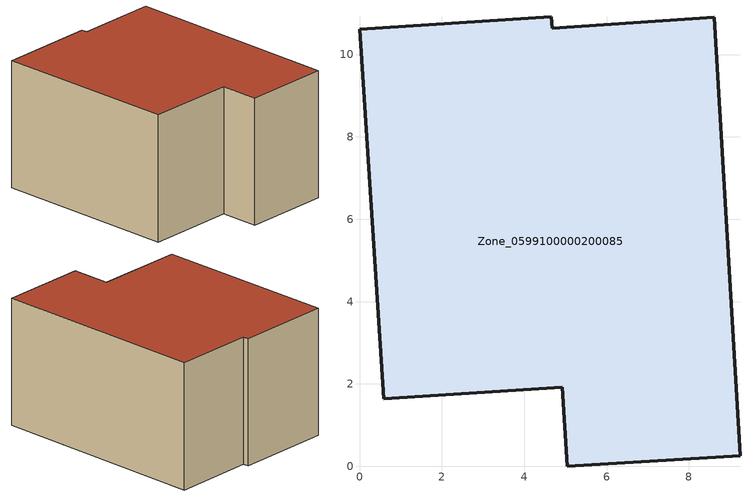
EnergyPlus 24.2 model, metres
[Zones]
Zone_0599100000200085
 floor ground (C_G): 8.61,10.91 9.24,0.26 5.05,0 4.92,1.92 0.59,1.64 0,10.61 4.66,10.92 4.68,10.64 z0
 wall outside (C_F): 4.66,10.92 0,10.61 0.59,1.64 4.92,1.92 5.05,0 9.24,0.26 8.61,10.91 4.68,10.64 4.66,10.92 z0:6.26
 roof outside (C_R): 8.61,10.91 4.68,10.64 4.66,10.92 0,10.61 0.59,1.64 4.92,1.92 5.05,0 9.24,0.26 z6.26
[BUILDING]
Pand.0599100000200085: North Axis=0; Terrain=City; Loads Convergence Tolerance Value=0.04; Temperature Convergence Tolerance Value=0.4; Solar Distribution=FullExterior; Maximum Number of Warmup Days=25; Minimum Number of Warmup Days=1
[Site:Location]
Rotterdam.The.Hague.AP_ZH_NLD Design_Conditions: Latitude=51.96; Longitude=4.45; Time Zone=1; Elevation=-4.5
[SITE:GROUNDTEMPERATURE:BUILDINGSURFACE]
18, 18, 18, 18, 18, 18, 18, 18, 18, 18, 18, 18
[MATERIAL] Thermal Absorptance=0.9; Solar Absorptance=0.7; Visible Absorptance=0.7
Name | Roughness | Thickness | Conductivity | Density | Specific Heat
G.TC.1946-1964 | MediumSmooth | 0.15 | 1 | 540 | 1210
F.TC.1946-1964 | Rough | 0.3 | 0.857143 | 1920 | 840
R.TC.1946-1964 | MediumRough | 0.2 | 0.235294 | 1500 | 1000
[CONSTRUCTION]
C_G: G.TC.1946-1964
C_F: F.TC.1946-1964
C_R: R.TC.1946-1964
[ZONE]
Zone_0599100000200085: Type=1; Multiplier=1; Ceiling Height=Autocalculate; Volume=Autocalculate; Floor Area=autocalculate; Part of Total Floor Area=Yes
[ZONEINFILTRATION:DESIGNFLOWRATE]
Infil_Zone_0599100000200085: Zone or ZoneList or Space or SpaceList=Zone_0599100000200085; Schedule=AlwaysOn; Design Flow Rate Calculation Method=Flow/Area; Flow Rate per Floor Area=0.003; Constant Term Coefficient=1; Temperature Term Coefficient=0; Velocity Term Coefficient=0; Velocity Squared Term Coefficient=0
[HVACTEMPLATE:ZONE:IDEALLOADSAIRSYSTEM]
Zone_0599100000200085: Maximum Heating Supply Air Temperature=50; Minimum Cooling Supply Air Temperature=13; Maximum Heating Supply Air Humidity Ratio=0.0156; Minimum Cooling Supply Air Humidity Ratio=0.0077; Heating Limit=NoLimit; Cooling Limit=NoLimit; Dehumidification Control Type=ConstantSensibleHeatRatio; Cooling Sensible Heat Ratio=0.7; Dehumidification Setpoint=60; Humidification Control Type=None; Humidification Setpoint=30; Outdoor Air Method=None; Outdoor Air Flow Rate per Person=0.00944; Outdoor Air Flow Rate per Zone Floor Area=0; Outdoor Air Flow Rate per Zone=0; Demand Controlled Ventilation Type=None; Outdoor Air Economizer Type=NoEconomizer; Heat Recovery Type=None; Sensible Heat Recovery Effectiveness=0.7; Latent Heat Recovery Effectiveness=0.65
[ZONECONTROL:THERMOSTAT]
ThermostatControl_Zone_0599100000200085: Zone or ZoneList=Zone_0599100000200085; Control Type Schedule=DualSetpointControlType; Control 1=Thermostat_Zone_0599100000200085; Temperature Difference Between Cutout And Setpoint=0
[THERMOSTATSETPOINT:DUALSETPOINT]
Thermostat_Zone_0599100000200085: Heating Setpoint Temperature Schedule=HeatingSetpoint_Zone_0599100000200085; Cooling Setpoint Temperature Schedule=CoolingSetpoint_Zone_0599100000200085
[SCHEDULE:COMPACT]
HeatingSetpoint_Zone_0599100000200085: Through: 12/31, For: AllDays, Until: 24:00, 21
CoolingSetpoint_Zone_0599100000200085: Through: 12/31, For: AllDays, Until: 24:00, 24
DualSetpointControlType: Through: 12/31, For: AllDays, Until: 24:00, 4
AlwaysOn: Through: 12/31, For: AllDays, Until: 24:00, 1
